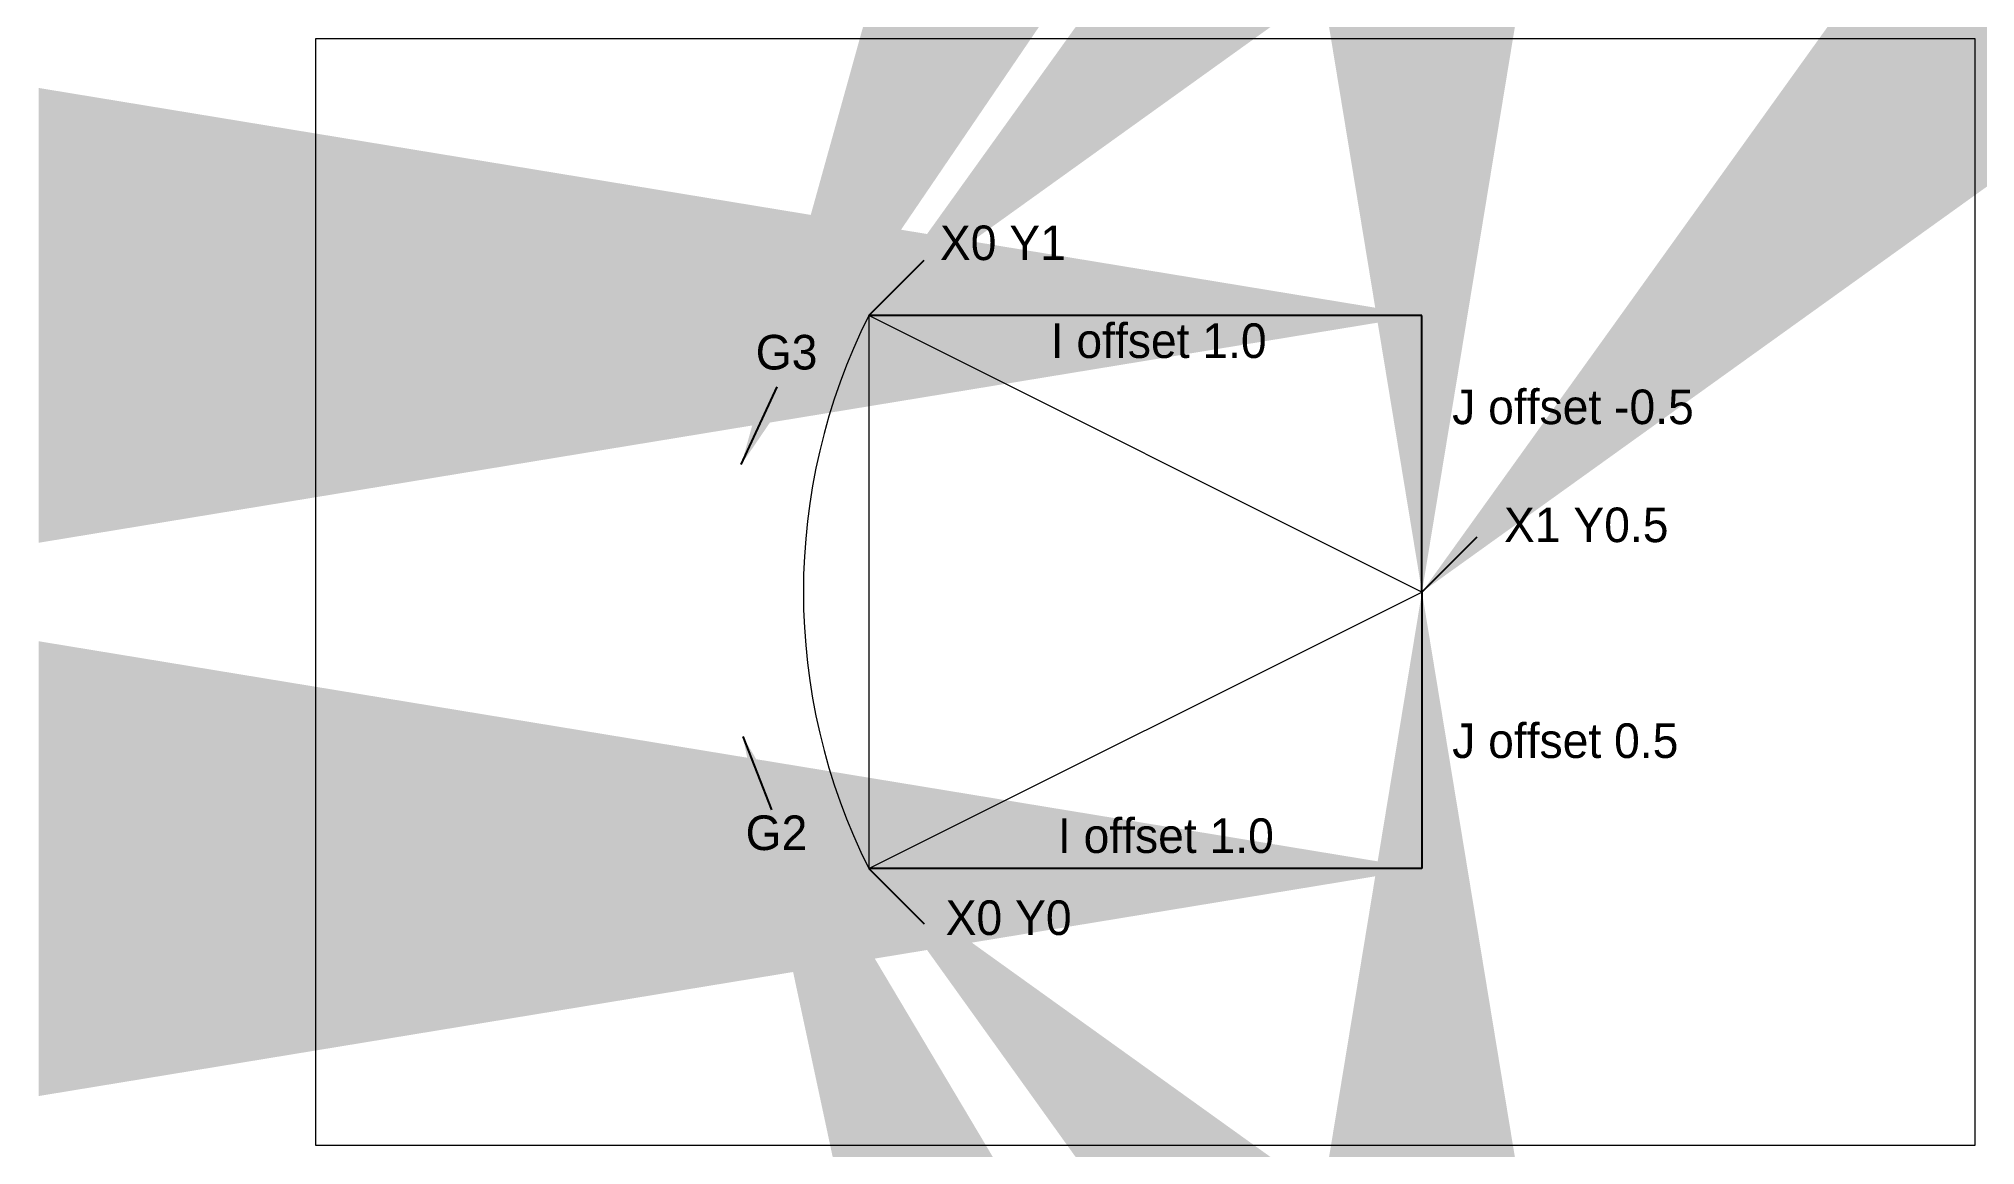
# Model space of a CAD drawing. Header units: inches. Extents: x -0.5 to 3, y 0 to 2.
import ezdxf

# ---------------------------------------------------------------- set-up
doc = ezdxf.new("R2010")
doc.units = ezdxf.units.IN
doc.layers.get('0').update_dxf_attribs({"linetype": 'CONTINUOUS', "lineweight": 0})
doc.dimstyles.get("Standard").update_dxf_attribs({"dimtxt": 2.5, "dimasz": 2.5, "dimexe": 1.25, "dimexo": 0.625, "dimtad": 1, "dimtxsty": 'Standard', "dimcen": 2.5, "dimadec": 0, "dimazin": 0, "dimtfac": 1, "dimtmove": 0, "dimatfit": 3, "dimfxl": 1, "dimarcsym": 0})

msp = doc.modelspace()

# ---------------------------------------------------------------- linework, layer by layer
for p, q in [((3, 2), (0, 2)), ((0, 2), (0, 0)), ((3, 0), (3, 2)), ((2, 1), (1, 1.5)), ((1, 1.5), (1, 0.5)), ((1, 0.5), (2, 1)), ((0, 0), (3, 0))]:
    msp.add_line(p, q)
msp.add_arc((2, 1), 1.118, 153.4349, 206.5651)

# ---------------------------------------------------------------- texts
at = {"char_height": 0.0625, "width": 100, "attachment_point": 4}
for s, insert in [('X0\\~Y1', (1.1287, 1.6307)), ('I\\~offset\\~1.0', (1.329, 1.4538)), ('G3', (0.7958, 1.433)), ('J\\~offset\\~-0.5', (2.0546, 1.3342)), ('X1\\~Y0.5', (2.1482, 1.1209)), ('J\\~offset\\~0.5', (2.0546, 0.7308)), ('G2', (0.7776, 0.5644)), ('I\\~offset\\~1.0', (1.342, 0.5592)), ('X0\\~Y0', (1.1391, 0.4109))]:
    msp.add_mtext(s, dxfattribs=dict(at, insert=insert))

# ---------------------------------------------------------------- leaders
for points in [[(2, 1.5), (1, 1.5)], [(1, 1.5), (1.1, 1.6)], [(2, 1), (2, 1.5)], [(0.7698, 1.2302), (0.8349, 1.3706)], [(2, 1), (2.1, 1.1)], [(2, 1), (2, 0.5)], [(2, 0.5), (1, 0.5)], [(0.7724, 0.7386), (0.8244, 0.606)], [(1, 0.5), (1.1, 0.4)]]:
    msp.add_leader(points, dimstyle='Standard')

doc.saveas('drawing.dxf')
